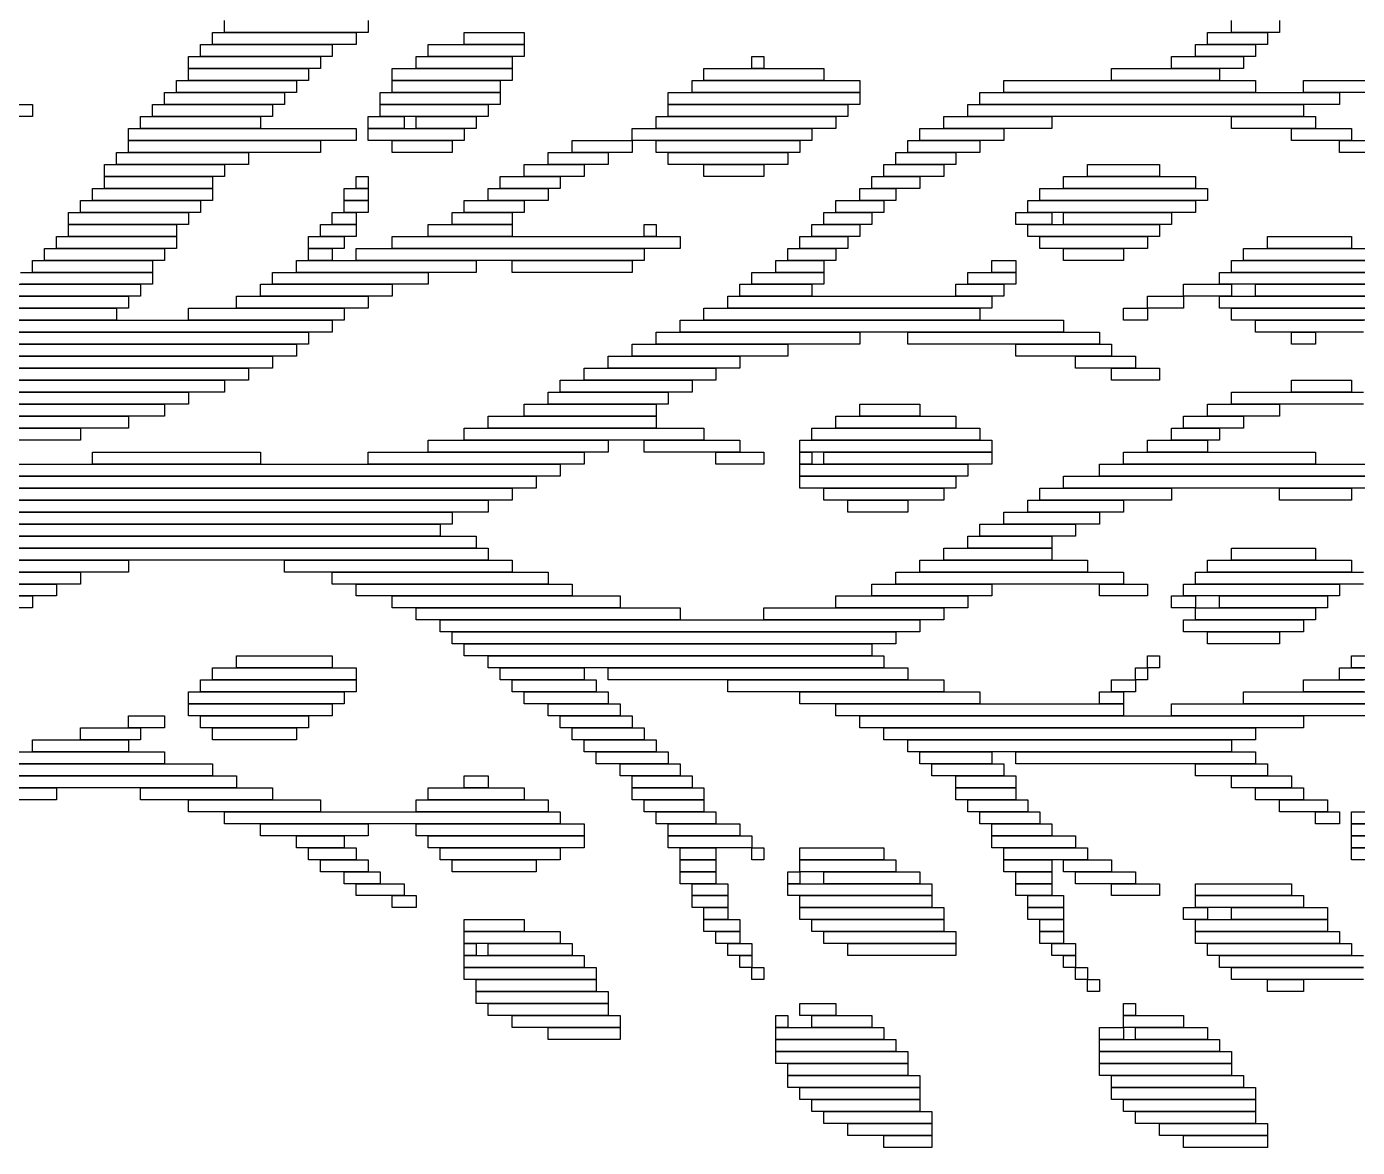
# Model space of a CAD drawing. Extents: x 28 to 995, y 169 to 891.
# Drawn here: x 784.5 to 895.5, y 288 to 381.5 of the extents above; entities that cross this region are included whole.
import ezdxf

# ---------------------------------------------------------------- set-up
doc = ezdxf.new("R2010")
doc.units = 0

msp = doc.modelspace()

# ---------------------------------------------------------------- linework, layer by layer
for p, q in [((801, 381), (801, 382)), ((813, 382), (813, 381)), ((885, 381), (885, 382)), ((889, 382), (889, 381)), ((800, 381), (812, 381)), ((800, 380), (800, 381)), ((813, 381), (801, 381)), ((812, 381), (812, 380)), ((821, 381), (826, 381)), ((821, 380), (821, 381)), ((826, 381), (826, 380)), ((883, 381), (888, 381)), ((883, 380), (883, 381)), ((889, 381), (885, 381)), ((888, 381), (888, 380)), ((799, 380), (810, 380)), ((799, 379), (799, 380)), ((812, 380), (800, 380)), ((810, 380), (810, 379)), ((818, 380), (826, 380)), ((818, 379), (818, 380)), ((826, 380), (821, 380)), ((826, 380), (826, 379)), ((882, 380), (887, 380)), ((882, 379), (882, 380)), ((888, 380), (883, 380)), ((887, 380), (887, 379)), ((798, 379), (809, 379)), ((798, 378), (798, 379)), ((810, 379), (799, 379)), ((809, 379), (809, 378)), ((817, 379), (825, 379)), ((817, 378), (817, 379)), ((826, 379), (818, 379)), ((825, 379), (825, 378)), ((845, 379), (846, 379)), ((845, 378), (845, 379)), ((846, 379), (846, 378)), ((880, 379), (886, 379)), ((880, 378), (880, 379)), ((887, 379), (882, 379)), ((886, 379), (886, 378)), ((809, 378), (798, 378)), ((798, 378), (808, 378)), ((798, 377), (798, 378)), ((808, 378), (808, 377)), ((815, 378), (825, 378)), ((815, 377), (815, 378)), ((825, 378), (817, 378)), ((825, 378), (825, 377)), ((841, 378), (851, 378)), ((841, 377), (841, 378)), ((846, 378), (845, 378)), ((851, 378), (851, 377)), ((875, 378), (884, 378)), ((875, 377), (875, 378)), ((886, 378), (880, 378)), ((884, 378), (884, 377)), ((797, 377), (807, 377)), ((797, 376), (797, 377)), ((808, 377), (798, 377)), ((807, 377), (807, 376)), ((825, 377), (815, 377)), ((815, 377), (824, 377)), ((815, 376), (815, 377)), ((824, 377), (824, 376)), ((840, 377), (854, 377)), ((840, 376), (840, 377)), ((851, 377), (841, 377)), ((854, 377), (854, 376)), ((866, 377), (887, 377)), ((866, 376), (866, 377)), ((884, 377), (875, 377)), ((887, 377), (887, 376)), ((891, 377), (897, 377)), ((891, 376), (891, 377)), ((796, 376), (806, 376)), ((796, 375), (796, 376)), ((807, 376), (797, 376)), ((806, 376), (806, 375)), ((814, 376), (824, 376)), ((814, 375), (814, 376)), ((824, 376), (815, 376)), ((824, 376), (824, 375)), ((838, 376), (854, 376)), ((838, 375), (838, 376)), ((854, 376), (840, 376)), ((854, 376), (854, 375)), ((864, 376), (894, 376)), ((864, 375), (864, 376)), ((887, 376), (866, 376)), ((897, 376), (891, 376)), ((894, 376), (894, 375)), ((782, 375), (785, 375)), ((785, 375), (785, 374)), ((795, 375), (805, 375)), ((795, 374), (795, 375)), ((806, 375), (796, 375)), ((805, 375), (805, 374)), ((824, 375), (814, 375)), ((814, 375), (823, 375)), ((814, 374), (814, 375)), ((823, 375), (823, 374)), ((854, 375), (838, 375)), ((838, 375), (853, 375)), ((838, 374), (838, 375)), ((853, 375), (853, 374)), ((863, 375), (891, 375)), ((863, 374), (863, 375)), ((894, 375), (864, 375)), ((891, 375), (891, 374)), ((785, 374), (782, 374)), ((793, 373), (812, 373)), ((793, 372), (793, 373)), ((794, 374), (804, 374)), ((794, 373), (794, 374)), ((804, 373), (794, 373)), ((805, 374), (795, 374)), ((804, 374), (804, 373)), ((812, 373), (812, 372)), ((813, 374), (816, 374)), ((813, 373), (813, 374)), ((816, 373), (813, 373)), ((813, 373), (821, 373)), ((813, 372), (813, 373)), ((823, 374), (814, 374)), ((816, 374), (816, 373)), ((817, 374), (822, 374)), ((817, 373), (817, 374)), ((822, 373), (817, 373)), ((821, 373), (821, 372)), ((822, 374), (822, 373)), ((835, 373), (850, 373)), ((835, 372), (835, 373)), ((837, 374), (852, 374)), ((837, 373), (837, 374)), ((852, 373), (837, 373)), ((853, 374), (838, 374)), ((850, 373), (850, 372)), ((852, 374), (852, 373)), ((859, 373), (866, 373)), ((859, 372), (859, 373)), ((861, 374), (870, 374)), ((861, 373), (861, 374)), ((870, 373), (861, 373)), ((891, 374), (863, 374)), ((866, 373), (866, 372)), ((870, 374), (870, 373)), ((885, 374), (892, 374)), ((885, 373), (885, 374)), ((892, 373), (885, 373)), ((890, 373), (895, 373)), ((890, 372), (890, 373)), ((892, 374), (892, 373)), ((895, 373), (895, 372)), ((812, 372), (793, 372)), ((793, 372), (809, 372)), ((793, 371), (793, 372)), ((809, 372), (809, 371)), ((821, 372), (813, 372)), ((815, 372), (820, 372)), ((815, 371), (815, 372)), ((820, 372), (820, 371)), ((830, 372), (835, 372)), ((830, 371), (830, 372)), ((850, 372), (835, 372)), ((835, 372), (835, 371)), ((837, 372), (849, 372)), ((837, 371), (837, 372)), ((849, 372), (849, 371)), ((858, 372), (864, 372)), ((858, 371), (858, 372)), ((866, 372), (859, 372)), ((864, 372), (864, 371)), ((895, 372), (890, 372)), ((894, 372), (898, 372)), ((894, 371), (894, 372)), ((792, 371), (803, 371)), ((792, 370), (792, 371)), ((809, 371), (793, 371)), ((803, 371), (803, 370)), ((820, 371), (815, 371)), ((828, 371), (833, 371)), ((828, 370), (828, 371)), ((835, 371), (830, 371)), ((833, 371), (833, 370)), ((849, 371), (837, 371)), ((838, 371), (848, 371)), ((838, 370), (838, 371)), ((848, 371), (848, 370)), ((857, 371), (862, 371)), ((857, 370), (857, 371)), ((864, 371), (858, 371)), ((862, 371), (862, 370)), ((898, 371), (894, 371)), ((791, 370), (801, 370)), ((791, 369), (791, 370)), ((803, 370), (792, 370)), ((801, 370), (801, 369)), ((826, 370), (831, 370)), ((826, 369), (826, 370)), ((833, 370), (828, 370)), ((831, 370), (831, 369)), ((848, 370), (838, 370)), ((841, 370), (846, 370)), ((841, 369), (841, 370)), ((846, 370), (846, 369)), ((856, 370), (861, 370)), ((856, 369), (856, 370)), ((862, 370), (857, 370)), ((861, 370), (861, 369)), ((873, 370), (879, 370)), ((873, 369), (873, 370)), ((879, 370), (879, 369)), ((801, 369), (791, 369)), ((791, 369), (800, 369)), ((791, 368), (791, 369)), ((800, 369), (800, 368)), ((812, 369), (813, 369)), ((812, 368), (812, 369)), ((813, 369), (813, 368)), ((824, 369), (829, 369)), ((824, 368), (824, 369)), ((831, 369), (826, 369)), ((829, 369), (829, 368)), ((846, 369), (841, 369)), ((855, 369), (859, 369)), ((855, 368), (855, 369)), ((861, 369), (856, 369)), ((859, 369), (859, 368)), ((871, 369), (882, 369)), ((871, 368), (871, 369)), ((879, 369), (873, 369)), ((882, 369), (882, 368)), ((790, 368), (800, 368)), ((790, 367), (790, 368)), ((800, 368), (791, 368)), ((800, 368), (800, 367)), ((811, 368), (813, 368)), ((811, 367), (811, 368)), ((813, 368), (812, 368)), ((813, 368), (813, 367)), ((823, 368), (828, 368)), ((823, 367), (823, 368)), ((829, 368), (824, 368)), ((828, 368), (828, 367)), ((854, 368), (857, 368)), ((854, 367), (854, 368)), ((859, 368), (855, 368)), ((857, 368), (857, 367)), ((869, 368), (883, 368)), ((869, 367), (869, 368)), ((882, 368), (871, 368)), ((883, 368), (883, 367)), ((789, 367), (799, 367)), ((789, 366), (789, 367)), ((800, 367), (790, 367)), ((799, 367), (799, 366)), ((813, 367), (811, 367)), ((811, 367), (813, 367)), ((811, 366), (811, 367)), ((813, 367), (813, 366)), ((821, 367), (826, 367)), ((821, 366), (821, 367)), ((828, 367), (823, 367)), ((826, 367), (826, 366)), ((852, 367), (856, 367)), ((852, 366), (852, 367)), ((857, 367), (854, 367)), ((856, 367), (856, 366)), ((868, 367), (882, 367)), ((868, 366), (868, 367)), ((883, 367), (869, 367)), ((882, 367), (882, 366)), ((788, 366), (798, 366)), ((788, 365), (788, 366)), ((799, 366), (789, 366)), ((798, 366), (798, 365)), ((810, 366), (812, 366)), ((810, 365), (810, 366)), ((813, 366), (811, 366)), ((812, 366), (812, 365)), ((820, 366), (825, 366)), ((820, 365), (820, 366)), ((826, 366), (821, 366)), ((825, 366), (825, 365)), ((851, 366), (855, 366)), ((851, 365), (851, 366)), ((856, 366), (852, 366)), ((855, 366), (855, 365)), ((867, 366), (870, 366)), ((867, 365), (867, 366)), ((882, 366), (868, 366)), ((870, 366), (870, 365)), ((871, 366), (880, 366)), ((871, 365), (871, 366)), ((880, 366), (880, 365)), ((798, 365), (788, 365)), ((788, 365), (797, 365)), ((788, 364), (788, 365)), ((797, 365), (797, 364)), ((809, 365), (812, 365)), ((809, 364), (809, 365)), ((812, 365), (810, 365)), ((812, 365), (812, 364)), ((818, 365), (825, 365)), ((818, 364), (818, 365)), ((825, 365), (820, 365)), ((825, 365), (825, 364)), ((836, 365), (837, 365)), ((836, 364), (836, 365)), ((837, 365), (837, 364)), ((850, 365), (854, 365)), ((850, 364), (850, 365)), ((855, 365), (851, 365)), ((854, 365), (854, 364)), ((870, 365), (867, 365)), ((868, 365), (879, 365)), ((868, 364), (868, 365)), ((880, 365), (871, 365)), ((879, 365), (879, 364)), ((786, 363), (796, 363)), ((786, 362), (786, 363)), ((787, 364), (797, 364)), ((787, 363), (787, 364)), ((797, 363), (787, 363)), ((797, 364), (788, 364)), ((796, 363), (796, 362)), ((797, 364), (797, 363)), ((808, 364), (811, 364)), ((808, 363), (808, 364)), ((811, 363), (808, 363)), ((808, 363), (810, 363)), ((808, 362), (808, 363)), ((812, 364), (809, 364)), ((810, 363), (810, 362)), ((811, 364), (811, 363)), ((812, 363), (836, 363)), ((812, 362), (812, 363)), ((815, 364), (839, 364)), ((815, 363), (815, 364)), ((839, 363), (815, 363)), ((825, 364), (818, 364)), ((837, 364), (836, 364)), ((836, 363), (836, 362)), ((839, 364), (839, 363)), ((848, 363), (852, 363)), ((848, 362), (848, 363)), ((849, 364), (853, 364)), ((849, 363), (849, 364)), ((853, 363), (849, 363)), ((854, 364), (850, 364)), ((852, 363), (852, 362)), ((853, 364), (853, 363)), ((879, 364), (868, 364)), ((869, 364), (878, 364)), ((869, 363), (869, 364)), ((878, 363), (869, 363)), ((871, 363), (876, 363)), ((871, 362), (871, 363)), ((876, 363), (876, 362)), ((878, 364), (878, 363)), ((886, 363), (898, 363)), ((886, 362), (886, 363)), ((888, 364), (895, 364)), ((888, 363), (888, 364)), ((895, 363), (888, 363)), ((895, 364), (895, 363)), ((785, 362), (795, 362)), ((785, 361), (785, 362)), ((796, 362), (786, 362)), ((795, 362), (795, 361)), ((807, 362), (822, 362)), ((807, 361), (807, 362)), ((810, 362), (808, 362)), ((836, 362), (812, 362)), ((822, 362), (822, 361)), ((825, 362), (835, 362)), ((825, 361), (825, 362)), ((835, 362), (835, 361)), ((847, 362), (851, 362)), ((847, 361), (847, 362)), ((852, 362), (848, 362)), ((851, 362), (851, 361)), ((865, 362), (867, 362)), ((865, 361), (865, 362)), ((867, 362), (867, 361)), ((876, 362), (871, 362)), ((885, 362), (899, 362)), ((885, 361), (885, 362)), ((898, 362), (886, 362)), ((784, 361), (795, 361)), ((795, 361), (785, 361)), ((795, 361), (795, 360)), ((805, 361), (818, 361)), ((805, 360), (805, 361)), ((822, 361), (807, 361)), ((818, 361), (818, 360)), ((835, 361), (825, 361)), ((845, 361), (851, 361)), ((845, 360), (845, 361)), ((851, 361), (847, 361)), ((851, 361), (851, 360)), ((863, 361), (867, 361)), ((863, 360), (863, 361)), ((867, 361), (865, 361)), ((867, 361), (867, 360)), ((884, 361), (901, 361)), ((884, 360), (884, 361)), ((899, 361), (885, 361)), ((783, 360), (794, 360)), ((795, 360), (784, 360)), ((794, 360), (794, 359)), ((804, 360), (815, 360)), ((804, 359), (804, 360)), ((818, 360), (805, 360)), ((815, 360), (815, 359)), ((844, 360), (850, 360)), ((844, 359), (844, 360)), ((851, 360), (845, 360)), ((850, 360), (850, 359)), ((862, 360), (866, 360)), ((862, 359), (862, 360)), ((867, 360), (863, 360)), ((866, 360), (866, 359)), ((881, 360), (885, 360)), ((881, 359), (881, 360)), ((901, 360), (884, 360)), ((885, 360), (885, 359)), ((887, 360), (901, 360)), ((887, 359), (887, 360)), ((782, 359), (793, 359)), ((794, 359), (783, 359)), ((793, 359), (793, 358)), ((802, 359), (813, 359)), ((802, 358), (802, 359)), ((815, 359), (804, 359)), ((813, 359), (813, 358)), ((843, 359), (865, 359)), ((843, 358), (843, 359)), ((850, 359), (844, 359)), ((866, 359), (862, 359)), ((865, 359), (865, 358)), ((878, 359), (881, 359)), ((878, 358), (878, 359)), ((885, 359), (881, 359)), ((881, 359), (881, 358)), ((884, 359), (899, 359)), ((884, 358), (884, 359)), ((901, 359), (887, 359)), ((781, 358), (792, 358)), ((793, 358), (782, 358)), ((792, 358), (792, 357)), ((798, 358), (811, 358)), ((798, 357), (798, 358)), ((813, 358), (802, 358)), ((811, 358), (811, 357)), ((841, 358), (864, 358)), ((841, 357), (841, 358)), ((865, 358), (843, 358)), ((864, 358), (864, 357)), ((876, 358), (878, 358)), ((876, 357), (876, 358)), ((881, 358), (878, 358)), ((878, 358), (878, 357)), ((899, 358), (884, 358)), ((885, 358), (898, 358)), ((885, 357), (885, 358)), ((780, 357), (810, 357)), ((792, 357), (781, 357)), ((811, 357), (798, 357)), ((810, 357), (810, 356)), ((839, 357), (871, 357)), ((839, 356), (839, 357)), ((864, 357), (841, 357)), ((871, 357), (871, 356)), ((878, 357), (876, 357)), ((898, 357), (885, 357)), ((887, 357), (896, 357)), ((887, 356), (887, 357)), ((779, 356), (808, 356)), ((810, 356), (780, 356)), ((808, 356), (808, 355)), ((837, 356), (854, 356)), ((837, 355), (837, 356)), ((871, 356), (839, 356)), ((854, 356), (854, 355)), ((858, 356), (874, 356)), ((858, 355), (858, 356)), ((874, 356), (874, 355)), ((896, 356), (887, 356)), ((890, 356), (892, 356)), ((890, 355), (890, 356)), ((892, 356), (892, 355)), ((777, 355), (807, 355)), ((808, 355), (779, 355)), ((807, 355), (807, 354)), ((835, 355), (848, 355)), ((835, 354), (835, 355)), ((854, 355), (837, 355)), ((848, 355), (848, 354)), ((874, 355), (858, 355)), ((867, 355), (875, 355)), ((867, 354), (867, 355)), ((875, 355), (875, 354)), ((892, 355), (890, 355)), ((774, 353), (803, 353)), ((776, 354), (805, 354)), ((805, 353), (776, 353)), ((807, 354), (777, 354)), ((803, 353), (803, 352)), ((805, 354), (805, 353)), ((831, 353), (842, 353)), ((831, 352), (831, 353)), ((833, 354), (844, 354)), ((833, 353), (833, 354)), ((844, 353), (833, 353)), ((848, 354), (835, 354)), ((842, 353), (842, 352)), ((844, 354), (844, 353)), ((875, 354), (867, 354)), ((872, 354), (877, 354)), ((872, 353), (872, 354)), ((877, 353), (872, 353)), ((875, 353), (879, 353)), ((875, 352), (875, 353)), ((877, 354), (877, 353)), ((879, 353), (879, 352)), ((773, 352), (801, 352)), ((803, 352), (774, 352)), ((801, 352), (801, 351)), ((829, 352), (840, 352)), ((829, 351), (829, 352)), ((842, 352), (831, 352)), ((840, 352), (840, 351)), ((879, 352), (875, 352)), ((890, 352), (895, 352)), ((890, 351), (890, 352)), ((895, 352), (895, 351)), ((771, 351), (798, 351)), ((801, 351), (773, 351)), ((798, 351), (798, 350)), ((828, 351), (838, 351)), ((828, 350), (828, 351)), ((840, 351), (829, 351)), ((838, 351), (838, 350)), ((885, 351), (896, 351)), ((885, 350), (885, 351)), ((895, 351), (890, 351)), ((770, 350), (796, 350)), ((798, 350), (771, 350)), ((796, 350), (796, 349)), ((826, 350), (837, 350)), ((826, 349), (826, 350)), ((838, 350), (828, 350)), ((837, 350), (837, 349)), ((854, 350), (859, 350)), ((854, 349), (854, 350)), ((859, 350), (859, 349)), ((883, 350), (889, 350)), ((883, 349), (883, 350)), ((896, 350), (885, 350)), ((889, 350), (889, 349)), ((768, 349), (793, 349)), ((796, 349), (770, 349)), ((793, 349), (793, 348)), ((823, 349), (837, 349)), ((823, 348), (823, 349)), ((837, 349), (826, 349)), ((837, 349), (837, 348)), ((852, 349), (862, 349)), ((852, 348), (852, 349)), ((859, 349), (854, 349)), ((862, 349), (862, 348)), ((881, 349), (886, 349)), ((881, 348), (881, 349)), ((889, 349), (883, 349)), ((886, 349), (886, 348)), ((767, 348), (789, 348)), ((793, 348), (768, 348)), ((789, 348), (789, 347)), ((821, 348), (841, 348)), ((821, 347), (821, 348)), ((837, 348), (823, 348)), ((841, 348), (841, 347)), ((850, 348), (864, 348)), ((850, 347), (850, 348)), ((862, 348), (852, 348)), ((864, 348), (864, 347)), ((880, 348), (884, 348)), ((880, 347), (880, 348)), ((886, 348), (881, 348)), ((884, 348), (884, 347)), ((789, 347), (767, 347)), ((818, 347), (833, 347)), ((818, 346), (818, 347)), ((841, 347), (821, 347)), ((833, 347), (833, 346)), ((836, 347), (844, 347)), ((836, 346), (836, 347)), ((844, 347), (844, 346)), ((849, 347), (865, 347)), ((849, 346), (849, 347)), ((864, 347), (850, 347)), ((865, 347), (865, 346)), ((878, 347), (883, 347)), ((878, 346), (878, 347)), ((884, 347), (880, 347)), ((883, 347), (883, 346)), ((790, 346), (804, 346)), ((790, 345), (790, 346)), ((804, 346), (804, 345)), ((813, 346), (831, 346)), ((813, 345), (813, 346)), ((833, 346), (818, 346)), ((831, 346), (831, 345)), ((844, 346), (836, 346)), ((842, 346), (846, 346)), ((842, 345), (842, 346)), ((846, 346), (846, 345)), ((865, 346), (849, 346)), ((849, 346), (850, 346)), ((849, 345), (849, 346)), ((850, 346), (850, 345)), ((851, 346), (865, 346)), ((851, 345), (851, 346)), ((865, 346), (865, 345)), ((876, 346), (892, 346)), ((876, 345), (876, 346)), ((883, 346), (878, 346)), ((892, 346), (892, 345)), ((783, 345), (829, 345)), ((804, 345), (790, 345)), ((831, 345), (813, 345)), ((829, 345), (829, 344)), ((846, 345), (842, 345)), ((850, 345), (849, 345)), ((849, 345), (863, 345)), ((849, 344), (849, 345)), ((865, 345), (851, 345)), ((863, 345), (863, 344)), ((874, 345), (920, 345)), ((874, 344), (874, 345)), ((892, 345), (876, 345)), ((777, 343), (825, 343)), ((780, 344), (827, 344)), ((827, 343), (780, 343)), ((829, 344), (783, 344)), ((825, 343), (825, 342)), ((827, 344), (827, 343)), ((863, 344), (849, 344)), ((849, 344), (862, 344)), ((849, 343), (849, 344)), ((862, 343), (849, 343)), ((851, 343), (861, 343)), ((851, 342), (851, 343)), ((861, 343), (861, 342)), ((862, 344), (862, 343)), ((869, 343), (880, 343)), ((869, 342), (869, 343)), ((871, 344), (900, 344)), ((871, 343), (871, 344)), ((900, 343), (871, 343)), ((920, 344), (874, 344)), ((880, 343), (880, 342)), ((889, 343), (895, 343)), ((889, 342), (889, 343)), ((895, 343), (895, 342)), ((775, 342), (823, 342)), ((825, 342), (777, 342)), ((823, 342), (823, 341)), ((861, 342), (851, 342)), ((853, 342), (858, 342)), ((853, 341), (853, 342)), ((858, 342), (858, 341)), ((868, 342), (876, 342)), ((868, 341), (868, 342)), ((880, 342), (869, 342)), ((876, 342), (876, 341)), ((895, 342), (889, 342)), ((774, 341), (820, 341)), ((823, 341), (775, 341)), ((820, 341), (820, 340)), ((858, 341), (853, 341)), ((866, 341), (874, 341)), ((866, 340), (866, 341)), ((876, 341), (868, 341)), ((874, 341), (874, 340)), ((772, 340), (819, 340)), ((820, 340), (774, 340)), ((819, 340), (819, 339)), ((864, 340), (872, 340)), ((864, 339), (864, 340)), ((874, 340), (866, 340)), ((872, 340), (872, 339)), ((771, 339), (822, 339)), ((819, 339), (772, 339)), ((822, 339), (822, 338)), ((863, 339), (870, 339)), ((863, 338), (863, 339)), ((872, 339), (864, 339)), ((870, 339), (870, 338)), ((770, 338), (823, 338)), ((822, 338), (771, 338)), ((823, 338), (823, 337)), ((861, 338), (870, 338)), ((861, 337), (861, 338)), ((870, 338), (863, 338)), ((870, 338), (870, 337)), ((885, 338), (892, 338)), ((885, 337), (885, 338)), ((892, 338), (892, 337)), ((769, 337), (793, 337)), ((823, 337), (770, 337)), ((793, 337), (793, 336)), ((806, 337), (825, 337)), ((806, 336), (806, 337)), ((825, 337), (825, 336)), ((859, 337), (873, 337)), ((859, 336), (859, 337)), ((870, 337), (861, 337)), ((873, 337), (873, 336)), ((883, 337), (895, 337)), ((883, 336), (883, 337)), ((892, 337), (885, 337)), ((895, 337), (895, 336)), ((768, 336), (789, 336)), ((793, 336), (769, 336)), ((789, 336), (789, 335)), ((825, 336), (806, 336)), ((810, 336), (828, 336)), ((810, 335), (810, 336)), ((828, 336), (828, 335)), ((857, 336), (876, 336)), ((857, 335), (857, 336)), ((873, 336), (859, 336)), ((876, 336), (876, 335)), ((882, 336), (896, 336)), ((882, 335), (882, 336)), ((895, 336), (883, 336)), ((767, 335), (787, 335)), ((789, 335), (768, 335)), ((787, 335), (787, 334)), ((828, 335), (810, 335)), ((812, 335), (830, 335)), ((812, 334), (812, 335)), ((830, 335), (830, 334)), ((855, 335), (865, 335)), ((855, 334), (855, 335)), ((876, 335), (857, 335)), ((865, 335), (865, 334)), ((874, 335), (878, 335)), ((874, 334), (874, 335)), ((878, 335), (878, 334)), ((881, 335), (894, 335)), ((881, 334), (881, 335)), ((896, 335), (882, 335)), ((894, 335), (894, 334)), ((766, 334), (785, 334)), ((785, 333), (766, 333)), ((787, 334), (767, 334)), ((785, 334), (785, 333)), ((830, 334), (812, 334)), ((815, 334), (834, 334)), ((815, 333), (815, 334)), ((834, 333), (815, 333)), ((817, 333), (839, 333)), ((817, 332), (817, 333)), ((834, 334), (834, 333)), ((839, 333), (839, 332)), ((846, 333), (861, 333)), ((846, 332), (846, 333)), ((852, 334), (863, 334)), ((852, 333), (852, 334)), ((863, 333), (852, 333)), ((865, 334), (855, 334)), ((861, 333), (861, 332)), ((863, 334), (863, 333)), ((878, 334), (874, 334)), ((880, 334), (882, 334)), ((880, 333), (880, 334)), ((882, 333), (880, 333)), ((894, 334), (881, 334)), ((882, 334), (882, 333)), ((882, 333), (892, 333)), ((882, 332), (882, 333)), ((884, 334), (893, 334)), ((884, 333), (884, 334)), ((893, 333), (884, 333)), ((892, 333), (892, 332)), ((893, 334), (893, 333)), ((839, 332), (817, 332)), ((819, 332), (859, 332)), ((819, 331), (819, 332)), ((861, 332), (846, 332)), ((859, 332), (859, 331)), ((881, 332), (891, 332)), ((881, 331), (881, 332)), ((892, 332), (882, 332)), ((891, 332), (891, 331)), ((859, 331), (819, 331)), ((820, 331), (857, 331)), ((820, 330), (820, 331)), ((857, 331), (857, 330)), ((891, 331), (881, 331)), ((883, 331), (889, 331)), ((883, 330), (883, 331)), ((889, 331), (889, 330)), ((857, 330), (820, 330)), ((821, 330), (855, 330)), ((821, 329), (821, 330)), ((855, 330), (855, 329)), ((889, 330), (883, 330)), ((802, 329), (810, 329)), ((802, 328), (802, 329)), ((810, 329), (810, 328)), ((855, 329), (821, 329)), ((823, 329), (856, 329)), ((823, 328), (823, 329)), ((856, 329), (856, 328)), ((878, 329), (879, 329)), ((878, 328), (878, 329)), ((879, 329), (879, 328)), ((895, 329), (898, 329)), ((895, 328), (895, 329)), ((800, 328), (812, 328)), ((800, 327), (800, 328)), ((810, 328), (802, 328)), ((812, 328), (812, 327)), ((856, 328), (823, 328)), ((824, 328), (831, 328)), ((824, 327), (824, 328)), ((831, 328), (831, 327)), ((833, 328), (858, 328)), ((833, 327), (833, 328)), ((858, 328), (858, 327)), ((877, 328), (878, 328)), ((877, 327), (877, 328)), ((879, 328), (878, 328)), ((878, 328), (878, 327)), ((894, 328), (897, 328)), ((894, 327), (894, 328)), ((898, 328), (895, 328)), ((799, 327), (812, 327)), ((799, 326), (799, 327)), ((812, 327), (800, 327)), ((812, 327), (812, 326)), ((831, 327), (824, 327)), ((825, 327), (832, 327)), ((825, 326), (825, 327)), ((832, 327), (832, 326)), ((858, 327), (833, 327)), ((843, 327), (861, 327)), ((843, 326), (843, 327)), ((861, 327), (861, 326)), ((875, 327), (877, 327)), ((875, 326), (875, 327)), ((878, 327), (877, 327)), ((877, 327), (877, 326)), ((891, 327), (896, 327)), ((891, 326), (891, 327)), ((897, 327), (894, 327)), ((798, 326), (811, 326)), ((798, 325), (798, 326)), ((812, 326), (799, 326)), ((811, 326), (811, 325)), ((832, 326), (825, 326)), ((826, 326), (833, 326)), ((826, 325), (826, 326)), ((833, 326), (833, 325)), ((861, 326), (843, 326)), ((849, 326), (864, 326)), ((849, 325), (849, 326)), ((864, 326), (864, 325)), ((874, 326), (876, 326)), ((874, 325), (874, 326)), ((877, 326), (875, 326)), ((876, 326), (876, 325)), ((886, 326), (900, 326)), ((886, 325), (886, 326)), ((896, 326), (891, 326)), ((811, 325), (798, 325)), ((798, 325), (810, 325)), ((798, 324), (798, 325)), ((810, 325), (810, 324)), ((833, 325), (826, 325)), ((828, 325), (834, 325)), ((828, 324), (828, 325)), ((834, 325), (834, 324)), ((864, 325), (849, 325)), ((852, 325), (876, 325)), ((852, 324), (852, 325)), ((876, 325), (874, 325)), ((876, 325), (876, 324)), ((880, 325), (907, 325)), ((880, 324), (880, 325)), ((900, 325), (886, 325)), ((793, 324), (796, 324)), ((793, 323), (793, 324)), ((796, 324), (796, 323)), ((810, 324), (798, 324)), ((799, 324), (808, 324)), ((799, 323), (799, 324)), ((808, 324), (808, 323)), ((834, 324), (828, 324)), ((829, 324), (835, 324)), ((829, 323), (829, 324)), ((835, 324), (835, 323)), ((876, 324), (852, 324)), ((854, 324), (891, 324)), ((854, 323), (854, 324)), ((907, 324), (880, 324)), ((891, 324), (891, 323)), ((785, 322), (793, 322)), ((785, 321), (785, 322)), ((789, 323), (794, 323)), ((789, 322), (789, 323)), ((794, 322), (789, 322)), ((796, 323), (793, 323)), ((793, 322), (793, 321)), ((794, 323), (794, 322)), ((808, 323), (799, 323)), ((800, 323), (807, 323)), ((800, 322), (800, 323)), ((807, 322), (800, 322)), ((807, 323), (807, 322)), ((835, 323), (829, 323)), ((830, 323), (836, 323)), ((830, 322), (830, 323)), ((836, 322), (830, 322)), ((831, 322), (837, 322)), ((831, 321), (831, 322)), ((836, 323), (836, 322)), ((837, 322), (837, 321)), ((891, 323), (854, 323)), ((856, 323), (887, 323)), ((856, 322), (856, 323)), ((887, 322), (856, 322)), ((858, 322), (885, 322)), ((858, 321), (858, 322)), ((885, 322), (885, 321)), ((887, 323), (887, 322)), ((780, 321), (796, 321)), ((793, 321), (785, 321)), ((796, 321), (796, 320)), ((837, 321), (831, 321)), ((832, 321), (838, 321)), ((832, 320), (832, 321)), ((838, 321), (838, 320)), ((885, 321), (858, 321)), ((859, 321), (865, 321)), ((859, 320), (859, 321)), ((865, 321), (865, 320)), ((867, 321), (887, 321)), ((867, 320), (867, 321)), ((887, 321), (887, 320)), ((778, 320), (800, 320)), ((796, 320), (780, 320)), ((800, 320), (800, 319)), ((838, 320), (832, 320)), ((834, 320), (839, 320)), ((834, 319), (834, 320)), ((839, 320), (839, 319)), ((865, 320), (859, 320)), ((860, 320), (866, 320)), ((860, 319), (860, 320)), ((866, 320), (866, 319)), ((887, 320), (867, 320)), ((882, 320), (888, 320)), ((882, 319), (882, 320)), ((888, 320), (888, 319)), ((776, 319), (802, 319)), ((800, 319), (778, 319)), ((802, 319), (802, 318)), ((821, 319), (823, 319)), ((821, 318), (821, 319)), ((823, 319), (823, 318)), ((839, 319), (834, 319)), ((835, 319), (840, 319)), ((835, 318), (835, 319)), ((840, 319), (840, 318)), ((866, 319), (860, 319)), ((862, 319), (867, 319)), ((862, 318), (862, 319)), ((867, 319), (867, 318)), ((888, 319), (882, 319)), ((885, 319), (890, 319)), ((885, 318), (885, 319)), ((890, 319), (890, 318)), ((774, 318), (787, 318)), ((802, 318), (776, 318)), ((787, 318), (787, 317)), ((794, 318), (805, 318)), ((794, 317), (794, 318)), ((805, 318), (805, 317)), ((818, 318), (826, 318)), ((818, 317), (818, 318)), ((823, 318), (821, 318)), ((826, 318), (826, 317)), ((840, 318), (835, 318)), ((835, 318), (841, 318)), ((835, 317), (835, 318)), ((841, 318), (841, 317)), ((867, 318), (862, 318)), ((862, 318), (867, 318)), ((862, 317), (862, 318)), ((867, 318), (867, 317)), ((890, 318), (885, 318)), ((887, 318), (891, 318)), ((887, 317), (887, 318)), ((891, 318), (891, 317)), ((787, 317), (774, 317)), ((805, 317), (794, 317)), ((798, 317), (809, 317)), ((798, 316), (798, 317)), ((809, 317), (809, 316)), ((817, 317), (828, 317)), ((817, 316), (817, 317)), ((826, 317), (818, 317)), ((828, 317), (828, 316)), ((841, 317), (835, 317)), ((836, 317), (841, 317)), ((836, 316), (836, 317)), ((841, 317), (841, 316)), ((867, 317), (862, 317)), ((863, 317), (868, 317)), ((863, 316), (863, 317)), ((868, 317), (868, 316)), ((891, 317), (887, 317)), ((889, 317), (893, 317)), ((889, 316), (889, 317)), ((893, 317), (893, 316)), ((809, 316), (798, 316)), ((801, 316), (829, 316)), ((801, 315), (801, 316)), ((828, 316), (817, 316)), ((829, 316), (829, 315)), ((841, 316), (836, 316)), ((837, 316), (842, 316)), ((837, 315), (837, 316)), ((842, 316), (842, 315)), ((868, 316), (863, 316)), ((864, 316), (869, 316)), ((864, 315), (864, 316)), ((869, 316), (869, 315)), ((893, 316), (889, 316)), ((892, 316), (894, 316)), ((892, 315), (892, 316)), ((894, 316), (894, 315)), ((895, 316), (905, 316)), ((895, 315), (895, 316)), ((829, 315), (801, 315)), ((804, 315), (813, 315)), ((804, 314), (804, 315)), ((813, 315), (813, 314)), ((817, 315), (831, 315)), ((817, 314), (817, 315)), ((831, 315), (831, 314)), ((842, 315), (837, 315)), ((838, 315), (844, 315)), ((838, 314), (838, 315)), ((844, 315), (844, 314)), ((869, 315), (864, 315)), ((865, 315), (870, 315)), ((865, 314), (865, 315)), ((870, 315), (870, 314)), ((894, 315), (892, 315)), ((905, 315), (895, 315)), ((895, 315), (906, 315)), ((895, 314), (895, 315)), ((813, 314), (804, 314)), ((807, 314), (811, 314)), ((807, 313), (807, 314)), ((811, 314), (811, 313)), ((831, 314), (817, 314)), ((818, 314), (831, 314)), ((818, 313), (818, 314)), ((831, 314), (831, 313)), ((844, 314), (838, 314)), ((838, 314), (845, 314)), ((838, 313), (838, 314)), ((845, 314), (845, 313)), ((870, 314), (865, 314)), ((865, 314), (872, 314)), ((865, 313), (865, 314)), ((872, 314), (872, 313)), ((906, 314), (895, 314)), ((895, 314), (908, 314)), ((895, 313), (895, 314)), ((811, 313), (807, 313)), ((808, 313), (812, 313)), ((808, 312), (808, 313)), ((812, 312), (808, 312)), ((809, 312), (813, 312)), ((809, 311), (809, 312)), ((812, 313), (812, 312)), ((813, 312), (813, 311)), ((831, 313), (818, 313)), ((819, 313), (829, 313)), ((819, 312), (819, 313)), ((829, 312), (819, 312)), ((820, 312), (827, 312)), ((820, 311), (820, 312)), ((827, 312), (827, 311)), ((829, 313), (829, 312)), ((845, 313), (838, 313)), ((839, 313), (842, 313)), ((839, 312), (839, 313)), ((842, 312), (839, 312)), ((839, 312), (842, 312)), ((839, 311), (839, 312)), ((842, 313), (842, 312)), ((842, 312), (842, 311)), ((845, 313), (846, 313)), ((845, 312), (845, 313)), ((846, 312), (845, 312)), ((846, 313), (846, 312)), ((849, 313), (856, 313)), ((849, 312), (849, 313)), ((856, 312), (849, 312)), ((849, 312), (857, 312)), ((849, 311), (849, 312)), ((856, 313), (856, 312)), ((857, 312), (857, 311)), ((872, 313), (865, 313)), ((866, 313), (873, 313)), ((866, 312), (866, 313)), ((873, 312), (866, 312)), ((866, 312), (870, 312)), ((866, 311), (866, 312)), ((870, 312), (870, 311)), ((871, 312), (875, 312)), ((871, 311), (871, 312)), ((873, 313), (873, 312)), ((875, 312), (875, 311)), ((908, 313), (895, 313)), ((895, 313), (908, 313)), ((895, 312), (895, 313)), ((908, 312), (895, 312)), ((813, 311), (809, 311)), ((811, 311), (814, 311)), ((811, 310), (811, 311)), ((814, 311), (814, 310)), ((827, 311), (820, 311)), ((842, 311), (839, 311)), ((839, 311), (842, 311)), ((839, 310), (839, 311)), ((842, 311), (842, 310)), ((848, 311), (849, 311)), ((848, 310), (848, 311)), ((857, 311), (849, 311)), ((849, 311), (849, 310)), ((851, 311), (859, 311)), ((851, 310), (851, 311)), ((859, 311), (859, 310)), ((870, 311), (866, 311)), ((867, 311), (870, 311)), ((867, 310), (867, 311)), ((870, 311), (870, 310)), ((875, 311), (871, 311)), ((872, 311), (877, 311)), ((872, 310), (872, 311)), ((877, 311), (877, 310)), ((814, 310), (811, 310)), ((812, 310), (816, 310)), ((812, 309), (812, 310)), ((816, 310), (816, 309)), ((842, 310), (839, 310)), ((840, 310), (843, 310)), ((840, 309), (840, 310)), ((843, 310), (843, 309)), ((849, 310), (848, 310)), ((848, 310), (860, 310)), ((848, 309), (848, 310)), ((859, 310), (851, 310)), ((860, 310), (860, 309)), ((870, 310), (867, 310)), ((867, 310), (870, 310)), ((867, 309), (867, 310)), ((870, 310), (870, 309)), ((877, 310), (872, 310)), ((875, 310), (879, 310)), ((875, 309), (875, 310)), ((879, 310), (879, 309)), ((882, 310), (890, 310)), ((882, 309), (882, 310)), ((890, 310), (890, 309)), ((816, 309), (812, 309)), ((815, 309), (817, 309)), ((815, 308), (815, 309)), ((817, 309), (817, 308)), ((843, 309), (840, 309)), ((840, 309), (843, 309)), ((840, 308), (840, 309)), ((843, 309), (843, 308)), ((860, 309), (848, 309)), ((849, 309), (860, 309)), ((849, 308), (849, 309)), ((860, 309), (860, 308)), ((870, 309), (867, 309)), ((868, 309), (871, 309)), ((868, 308), (868, 309)), ((871, 309), (871, 308)), ((879, 309), (875, 309)), ((890, 309), (882, 309)), ((882, 309), (891, 309)), ((882, 308), (882, 309)), ((891, 309), (891, 308)), ((817, 308), (815, 308)), ((843, 308), (840, 308)), ((841, 308), (843, 308)), ((841, 307), (841, 308)), ((843, 308), (843, 307)), ((860, 308), (849, 308)), ((849, 308), (861, 308)), ((849, 307), (849, 308)), ((861, 308), (861, 307)), ((871, 308), (868, 308)), ((868, 308), (871, 308)), ((868, 307), (868, 308)), ((871, 308), (871, 307)), ((881, 308), (883, 308)), ((881, 307), (881, 308)), ((891, 308), (882, 308)), ((883, 308), (883, 307)), ((885, 308), (893, 308)), ((885, 307), (885, 308)), ((893, 308), (893, 307)), ((821, 307), (826, 307)), ((821, 306), (821, 307)), ((826, 307), (826, 306)), ((843, 307), (841, 307)), ((841, 307), (844, 307)), ((841, 306), (841, 307)), ((844, 307), (844, 306)), ((861, 307), (849, 307)), ((850, 307), (861, 307)), ((850, 306), (850, 307)), ((861, 307), (861, 306)), ((871, 307), (868, 307)), ((869, 307), (871, 307)), ((869, 306), (869, 307)), ((871, 307), (871, 306)), ((883, 307), (881, 307)), ((882, 307), (893, 307)), ((882, 306), (882, 307)), ((893, 307), (885, 307)), ((893, 307), (893, 306)), ((826, 306), (821, 306)), ((821, 306), (829, 306)), ((821, 305), (821, 306)), ((829, 306), (829, 305)), ((844, 306), (841, 306)), ((842, 306), (844, 306)), ((842, 305), (842, 306)), ((844, 306), (844, 305)), ((861, 306), (850, 306)), ((851, 306), (862, 306)), ((851, 305), (851, 306)), ((862, 306), (862, 305)), ((871, 306), (869, 306)), ((869, 306), (871, 306)), ((869, 305), (869, 306)), ((871, 306), (871, 305)), ((893, 306), (882, 306)), ((882, 306), (894, 306)), ((882, 305), (882, 306)), ((894, 306), (894, 305)), ((829, 305), (821, 305)), ((821, 305), (822, 305)), ((821, 304), (821, 305)), ((822, 305), (822, 304)), ((823, 305), (830, 305)), ((823, 304), (823, 305)), ((830, 305), (830, 304)), ((844, 305), (842, 305)), ((843, 305), (845, 305)), ((843, 304), (843, 305)), ((845, 305), (845, 304)), ((862, 305), (851, 305)), ((853, 305), (862, 305)), ((853, 304), (853, 305)), ((862, 305), (862, 304)), ((871, 305), (869, 305)), ((870, 305), (872, 305)), ((870, 304), (870, 305)), ((872, 305), (872, 304)), ((894, 305), (882, 305)), ((883, 305), (895, 305)), ((883, 304), (883, 305)), ((895, 305), (895, 304)), ((822, 304), (821, 304)), ((821, 304), (831, 304)), ((821, 303), (821, 304)), ((830, 304), (823, 304)), ((831, 304), (831, 303)), ((845, 304), (843, 304)), ((844, 304), (845, 304)), ((844, 303), (844, 304)), ((845, 304), (845, 303)), ((862, 304), (853, 304)), ((872, 304), (870, 304)), ((871, 304), (872, 304)), ((871, 303), (871, 304)), ((872, 304), (872, 303)), ((895, 304), (883, 304)), ((884, 304), (896, 304)), ((884, 303), (884, 304)), ((831, 303), (821, 303)), ((821, 303), (832, 303)), ((821, 302), (821, 303)), ((832, 302), (821, 302)), ((822, 302), (832, 302)), ((822, 301), (822, 302)), ((832, 303), (832, 302)), ((832, 302), (832, 301)), ((845, 303), (844, 303)), ((845, 303), (846, 303)), ((845, 302), (845, 303)), ((846, 302), (845, 302)), ((846, 303), (846, 302)), ((872, 303), (871, 303)), ((872, 303), (873, 303)), ((872, 302), (872, 303)), ((873, 302), (872, 302)), ((873, 303), (873, 302)), ((873, 302), (874, 302)), ((873, 301), (873, 302)), ((874, 302), (874, 301)), ((896, 303), (884, 303)), ((885, 303), (896, 303)), ((885, 302), (885, 303)), ((896, 302), (885, 302)), ((888, 302), (891, 302)), ((888, 301), (888, 302)), ((891, 302), (891, 301)), ((832, 301), (822, 301)), ((822, 301), (833, 301)), ((822, 300), (822, 301)), ((833, 301), (833, 300)), ((874, 301), (873, 301)), ((891, 301), (888, 301)), ((833, 300), (822, 300)), ((823, 300), (833, 300)), ((823, 299), (823, 300)), ((833, 300), (833, 299)), ((849, 300), (852, 300)), ((849, 299), (849, 300)), ((852, 300), (852, 299)), ((876, 300), (877, 300)), ((876, 299), (876, 300)), ((877, 300), (877, 299)), ((833, 299), (823, 299)), ((825, 299), (834, 299)), ((825, 298), (825, 299)), ((834, 299), (834, 298)), ((847, 299), (848, 299)), ((847, 298), (847, 299)), ((848, 299), (848, 298)), ((852, 299), (849, 299)), ((850, 299), (855, 299)), ((850, 298), (850, 299)), ((855, 299), (855, 298)), ((877, 299), (876, 299)), ((876, 299), (881, 299)), ((876, 298), (876, 299)), ((881, 299), (881, 298)), ((834, 298), (825, 298)), ((828, 298), (834, 298)), ((828, 297), (828, 298)), ((834, 298), (834, 297)), ((848, 298), (847, 298)), ((847, 298), (856, 298)), ((847, 297), (847, 298)), ((855, 298), (850, 298)), ((856, 298), (856, 297)), ((874, 298), (876, 298)), ((874, 297), (874, 298)), ((881, 298), (876, 298)), ((876, 298), (876, 297)), ((877, 298), (883, 298)), ((877, 297), (877, 298)), ((883, 298), (883, 297)), ((834, 297), (828, 297)), ((856, 297), (847, 297)), ((847, 297), (857, 297)), ((847, 296), (847, 297)), ((857, 297), (857, 296)), ((876, 297), (874, 297)), ((874, 297), (884, 297)), ((874, 296), (874, 297)), ((883, 297), (877, 297)), ((884, 297), (884, 296)), ((857, 296), (847, 296)), ((847, 296), (858, 296)), ((847, 295), (847, 296)), ((858, 296), (858, 295)), ((884, 296), (874, 296)), ((874, 296), (885, 296)), ((874, 295), (874, 296)), ((885, 296), (885, 295)), ((858, 295), (847, 295)), ((848, 295), (858, 295)), ((848, 294), (848, 295)), ((858, 295), (858, 294)), ((885, 295), (874, 295)), ((874, 295), (885, 295)), ((874, 294), (874, 295)), ((885, 295), (885, 294)), ((858, 294), (848, 294)), ((848, 294), (859, 294)), ((848, 293), (848, 294)), ((859, 294), (859, 293)), ((885, 294), (874, 294)), ((875, 294), (886, 294)), ((875, 293), (875, 294)), ((886, 294), (886, 293)), ((859, 293), (848, 293)), ((849, 293), (859, 293)), ((849, 292), (849, 293)), ((859, 292), (849, 292)), ((850, 292), (859, 292)), ((850, 291), (850, 292)), ((859, 293), (859, 292)), ((859, 292), (859, 291)), ((886, 293), (875, 293)), ((875, 293), (887, 293)), ((875, 292), (875, 293)), ((887, 292), (875, 292)), ((876, 292), (887, 292)), ((876, 291), (876, 292)), ((887, 293), (887, 292)), ((887, 292), (887, 291)), ((859, 291), (850, 291)), ((851, 291), (860, 291)), ((851, 290), (851, 291)), ((860, 291), (860, 290)), ((887, 291), (876, 291)), ((877, 291), (887, 291)), ((877, 290), (877, 291)), ((887, 291), (887, 290)), ((860, 290), (851, 290)), ((853, 290), (860, 290)), ((853, 289), (853, 290)), ((860, 290), (860, 289)), ((887, 290), (877, 290)), ((879, 290), (888, 290)), ((879, 289), (879, 290)), ((888, 290), (888, 289)), ((860, 289), (853, 289)), ((856, 289), (860, 289)), ((856, 288), (856, 289)), ((860, 289), (860, 288)), ((888, 289), (879, 289)), ((881, 289), (888, 289)), ((881, 288), (881, 289)), ((888, 289), (888, 288)), ((860, 288), (856, 288)), ((888, 288), (881, 288))]:
    msp.add_line(p, q)

doc.saveas('drawing.dxf')
